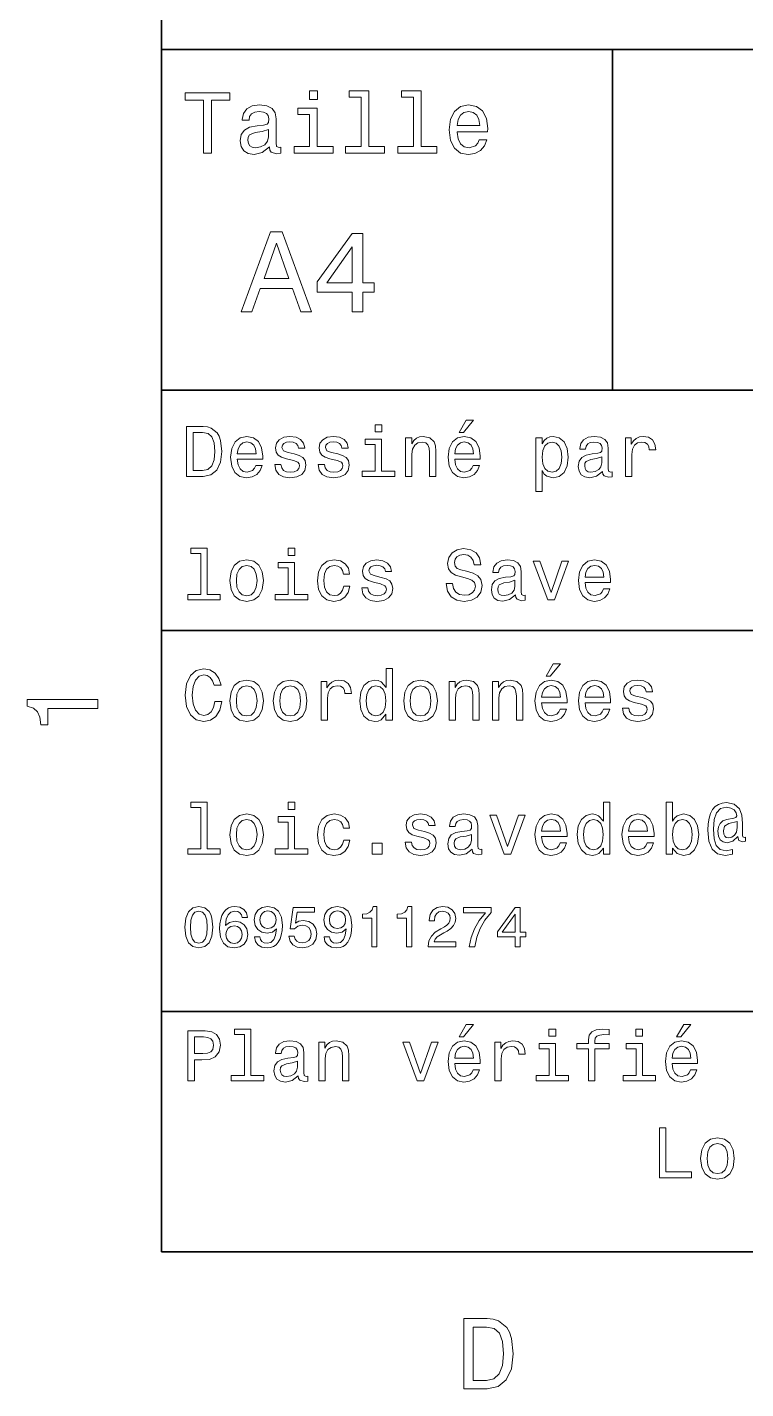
# Model space of a CAD drawing. Extents: x 0 to 210, y 0 to 297.
# Drawn here: x 3.3 to 39.1, y 3.2 to 71.1 of the extents above; entities that cross this region are included whole.
import ezdxf

# ---------------------------------------------------------------- set-up
doc = ezdxf.new("R2010")
doc.units = 0

msp = doc.modelspace()

# ---------------------------------------------------------------- linework, layer by layer
at = {"color": 7, "lineweight": 35}
for p, q in [((10, 287), (10, 10)), ((10, 10), (10, 70)), ((10, 70), (200, 70)), ((10, 53), (75, 53)), ((10, 41), (75, 41)), ((10, 22), (75, 22)), ((10, 10), (200, 10)), ((10, 10), (200, 10))]:
    msp.add_line(p, q, dxfattribs=at)
at = {"color": 7, "lineweight": 35, "ltscale": 0.425}
msp.add_line((32.5, 53), (32.5, 70), dxfattribs=at)
at = {"color": 7, "lineweight": 13}
for points in [[(12.102305, 64.837173), (12.5, 64.837173), (12.5, 67.47406), (13.407782, 67.47406), (13.407782, 67.837173), (11.190202, 67.837173), (11.190202, 67.47406), (12.102305, 67.47406)], [(17.786743, 67.940918), (17.384727, 67.940918), (17.384727, 67.508644), (17.786743, 67.508644)], [(19.969742, 67.621033), (19.969742, 65.157059), (19.187321, 65.157059), (19.187321, 64.837173), (21.128242, 64.837173), (21.128242, 65.157059), (20.350145, 65.157059), (20.350145, 67.940918), (19.373199, 67.940918), (19.373199, 67.621033)], [(22.572048, 67.621033), (22.572048, 65.157059), (21.789627, 65.157059), (21.789627, 64.837173), (23.730549, 64.837173), (23.730549, 65.157059), (22.95245, 65.157059), (22.95245, 67.940918), (21.975506, 67.940918), (21.975506, 67.621033)], [(15.387609, 65.139771), (15.387609, 65.126801), (15.409222, 64.979828), (15.474064, 64.876076), (15.746398, 64.793945), (15.958214, 64.828529), (15.958214, 65.122475), (15.867435, 65.109505), (15.746398, 65.165703), (15.724785, 65.338615), (15.724785, 66.540344), (15.672911, 66.84726), (15.521614, 67.0634), (15.257925, 67.193085), (14.886168, 67.240631), (14.523055, 67.188759), (14.255043, 67.041786), (14.086455, 66.812675), (14.03026, 66.510086), (14.03026, 66.484146), (14.371758, 66.484146), (14.402018, 66.665703), (14.497118, 66.795387), (14.652739, 66.873199), (14.873199, 66.903458), (15.085014, 66.881844), (15.236311, 66.817001), (15.327089, 66.704605), (15.357349, 66.548988), (15.340057, 66.367432), (15.270893, 66.276657), (15.097982, 66.233429), (14.773775, 66.198845), (14.402018, 66.121033), (14.138329, 65.982704), (13.982709, 65.766571), (13.935159, 65.446686), (13.978386, 65.161385), (14.112392, 64.949562), (14.32853, 64.815559), (14.626801, 64.768013), (15.028818, 64.858788)], [(17.773775, 65.157059), (17.773775, 67.080688), (16.796829, 67.080688), (16.796829, 66.756485), (17.393372, 66.756485), (17.393372, 65.157059), (16.615274, 65.157059), (16.615274, 64.837173), (18.56052, 64.837173), (18.56052, 65.157059)], [(24.750721, 65.887604), (26.272335, 65.887604), (26.276657, 66.064842), (26.207493, 66.561958), (26.017292, 66.933716), (25.714699, 67.158501), (25.312681, 67.240631), (24.919308, 67.154175), (24.616714, 66.912102), (24.422192, 66.51873), (24.353027, 66), (24.417868, 65.4683), (24.612392, 65.079247), (24.910664, 64.837173), (25.299713, 64.755043), (25.636889, 64.811234), (25.913546, 64.958214), (26.116714, 65.191643), (26.233429, 65.502876), (25.857349, 65.502876), (25.779541, 65.329971), (25.667149, 65.200287), (25.347263, 65.096542), (25.100864, 65.144089), (24.914986, 65.295387), (24.793949, 65.541786), (24.750721, 65.874634)], [(24.750721, 66.207489), (24.798271, 66.50576), (24.914986, 66.726219), (25.09222, 66.860229), (25.325649, 66.907776), (25.554756, 66.860229), (25.731989, 66.726219), (25.840057, 66.50576), (25.878963, 66.207489)], [(15.344381, 65.649857), (15.292507, 65.425072), (15.154179, 65.252159), (14.946686, 65.139771), (14.691643, 65.100861), (14.527378, 65.122475), (14.410664, 65.191643), (14.337176, 65.312675), (14.315562, 65.481262), (14.332853, 65.632561), (14.402018, 65.740631), (14.678675, 65.861671), (15.028818, 65.913544), (15.344381, 66.017288)], [(13.982709, 56.9049), (14.512968, 56.9049), (14.933718, 58.080692), (16.53026, 58.080692), (16.951008, 56.9049), (17.492796, 56.9049), (16.028818, 60.910664), (15.440922, 60.910664)], [(19.521614, 56.9049), (20.040346, 56.9049), (20.040346, 57.896255), (20.61095, 57.896255), (20.61095, 58.357349), (20.040346, 58.357349), (20.040346, 60.818443), (19.51585, 60.818443), (17.763689, 58.403458), (17.763689, 57.896255), (19.521614, 57.896255)], [(15.118155, 58.570606), (15.73487, 60.334293), (16.351585, 58.570606)], [(18.247839, 58.357349), (19.521614, 60.149857), (19.521614, 58.357349)], [(12.080691, 51.190563), (11.248559, 51.190563), (11.248559, 48.690563), (12.080691, 48.690563), (12.473343, 48.769814), (12.76513, 49.011169), (12.945245, 49.40382), (13.010086, 49.940563), (12.95245, 50.488113), (12.880404, 50.70425), (12.779539, 50.877163), (12.487752, 51.111313), (12.29683, 51.168949)], [(20.992796, 51.27702), (20.65778, 51.27702), (20.65778, 50.916786), (20.992796, 50.916786)], [(24.847263, 50.88797), (25.059799, 50.88797), (25.560518, 51.500362), (25.207493, 51.500362)], [(12.055475, 50.891571), (12.32925, 50.837536), (12.516571, 50.671829), (12.628242, 50.376442), (12.664265, 49.940563), (12.62464, 49.519093), (12.512968, 49.223705), (12.322046, 49.047192), (12.055475, 48.989555), (11.583573, 48.989555), (11.583573, 50.891571)], [(13.784582, 49.565922), (15.052593, 49.565922), (15.056196, 49.713619), (14.998559, 50.127884), (14.840057, 50.437683), (14.587896, 50.625), (14.252882, 50.693443), (13.925072, 50.621399), (13.672911, 50.41967), (13.510807, 50.091862), (13.45317, 49.659584), (13.507204, 49.216499), (13.669309, 48.892292), (13.917868, 48.690563), (14.242075, 48.62212), (14.523055, 48.668949), (14.753602, 48.791428), (14.922911, 48.98595), (15.020173, 49.245319), (14.706772, 49.245319), (14.641931, 49.101227), (14.548271, 48.993156), (14.2817, 48.9067), (14.076368, 48.946327), (13.92147, 49.072407), (13.820605, 49.27774), (13.784582, 49.555115)], [(13.784582, 49.832493), (13.824207, 50.081055), (13.92147, 50.264771), (14.069164, 50.376442), (14.263689, 50.416069), (14.454611, 50.376442), (14.602305, 50.264771), (14.692363, 50.081055), (14.724784, 49.832493)], [(16.623199, 49.818085), (16.317003, 49.890129), (16.090057, 49.972984), (16.014408, 50.142292), (16.036022, 50.261169), (16.111671, 50.347622), (16.23415, 50.401657), (16.410664, 50.423271), (16.579971, 50.401657), (16.713257, 50.336815), (16.799711, 50.239555), (16.835735, 50.109871), (17.145533, 50.109871), (17.145533, 50.117077), (17.091499, 50.351227), (16.943804, 50.534943), (16.713257, 50.650219), (16.410664, 50.693443), (16.104467, 50.650219), (15.881124, 50.531342), (15.740634, 50.354828), (15.697407, 50.131485), (15.729827, 49.915348), (15.830692, 49.76405), (15.996398, 49.655983), (16.237753, 49.580334), (16.590778, 49.493877), (16.806915, 49.40382), (16.864553, 49.331772), (16.886168, 49.223705), (16.853746, 49.09042), (16.767292, 48.989555), (16.626801, 48.924713), (16.439482, 48.903099), (16.241354, 48.924713), (16.097263, 49.000362), (16, 49.122841), (15.960375, 49.292149), (15.654179, 49.292149), (15.704611, 49.003963), (15.852305, 48.795029), (16.086456, 48.668949), (16.410664, 48.62212), (16.749279, 48.668949), (16.997839, 48.795029), (17.149136, 48.996758), (17.203171, 49.259727), (17.163544, 49.486671), (17.051872, 49.641571), (16.868156, 49.742435)], [(18.791786, 49.818085), (18.485592, 49.890129), (18.258646, 49.972984), (18.182997, 50.142292), (18.204611, 50.261169), (18.28026, 50.347622), (18.402739, 50.401657), (18.57925, 50.423271), (18.74856, 50.401657), (18.881844, 50.336815), (18.9683, 50.239555), (19.004322, 50.109871), (19.314121, 50.109871), (19.314121, 50.117077), (19.260086, 50.351227), (19.112392, 50.534943), (18.881844, 50.650219), (18.57925, 50.693443), (18.273056, 50.650219), (18.049713, 50.531342), (17.909222, 50.354828), (17.865993, 50.131485), (17.898415, 49.915348), (17.999279, 49.76405), (18.164986, 49.655983), (18.406342, 49.580334), (18.759367, 49.493877), (18.975504, 49.40382), (19.033142, 49.331772), (19.054756, 49.223705), (19.022335, 49.09042), (18.935879, 48.989555), (18.795389, 48.924713), (18.60807, 48.903099), (18.409943, 48.924713), (18.26585, 49.000362), (18.168589, 49.122841), (18.128963, 49.292149), (17.822767, 49.292149), (17.873199, 49.003963), (18.020893, 48.795029), (18.255043, 48.668949), (18.57925, 48.62212), (18.917868, 48.668949), (19.166428, 48.795029), (19.317722, 48.996758), (19.371758, 49.259727), (19.332134, 49.486671), (19.220463, 49.641571), (19.036743, 49.742435)], [(20.981989, 48.957134), (20.981989, 50.560158), (20.167868, 50.560158), (20.167868, 50.289986), (20.664986, 50.289986), (20.664986, 48.957134), (20.016571, 48.957134), (20.016571, 48.690563), (21.637608, 48.690563), (21.637608, 48.957134)], [(22.181557, 48.690563), (22.498558, 48.690563), (22.498558, 49.807278), (22.530979, 50.063042), (22.635447, 50.250362), (22.79755, 50.365635), (23.013689, 50.408863), (23.1866, 50.372841), (23.294668, 50.275578), (23.348703, 50.113472), (23.366714, 49.897335), (23.366714, 48.690563), (23.683718, 48.690563), (23.683718, 49.962177), (23.669308, 50.217941), (23.604465, 50.430477), (23.39193, 50.625), (23.060518, 50.693443), (22.876801, 50.668228), (22.721901, 50.599785), (22.588615, 50.484512), (22.48415, 50.329613), (22.48415, 50.625), (22.181557, 50.625)], [(24.627522, 49.565922), (25.895533, 49.565922), (25.899136, 49.713619), (25.841499, 50.127884), (25.682997, 50.437683), (25.430836, 50.625), (25.095821, 50.693443), (24.768011, 50.621399), (24.51585, 50.41967), (24.353746, 50.091862), (24.296108, 49.659584), (24.350143, 49.216499), (24.512247, 48.892292), (24.760807, 48.690563), (25.085014, 48.62212), (25.365993, 48.668949), (25.596542, 48.791428), (25.76585, 48.98595), (25.863113, 49.245319), (25.549711, 49.245319), (25.484871, 49.101227), (25.391209, 48.993156), (25.12464, 48.9067), (24.919308, 48.946327), (24.764408, 49.072407), (24.663544, 49.27774), (24.627522, 49.555115)], [(24.627522, 49.832493), (24.667147, 50.081055), (24.764408, 50.264771), (24.912104, 50.376442), (25.106628, 50.416069), (25.29755, 50.376442), (25.445244, 50.264771), (25.535301, 50.081055), (25.567722, 49.832493)], [(28.986311, 50.326012), (28.986311, 50.625), (28.669308, 50.625), (28.669308, 47.941284), (28.986311, 47.941284), (28.986311, 48.98595), (29.097982, 48.816643), (29.224064, 48.704971), (29.541067, 48.62212), (29.84366, 48.690563), (30.081411, 48.895893), (30.236311, 49.2201), (30.293949, 49.659584), (30.236311, 50.095463), (30.081411, 50.41967), (29.84366, 50.621399), (29.541067, 50.693443), (29.368156, 50.671829), (29.220461, 50.603386), (29.094381, 50.488113)], [(29.487032, 48.9067), (29.274496, 48.953533), (29.119596, 49.097622), (29.022335, 49.331772), (28.989914, 49.659584), (29.022335, 49.983791), (29.119596, 50.217941), (29.274496, 50.358429), (29.487032, 50.408863), (29.681557, 50.358429), (29.836456, 50.21434), (29.933718, 49.98019), (29.96974, 49.659584), (29.933718, 49.335377), (29.836456, 49.097622), (29.681557, 48.953533)], [(32.005043, 48.942726), (32.005043, 48.931919), (32.023056, 48.809441), (32.077091, 48.722984), (32.304035, 48.654541), (32.480549, 48.683357), (32.480549, 48.928314), (32.4049, 48.917507), (32.304035, 48.96434), (32.286026, 49.108429), (32.286026, 50.109871), (32.242798, 50.365635), (32.116714, 50.54575), (31.896975, 50.65382), (31.587177, 50.693443), (31.284582, 50.650219), (31.061239, 50.52774), (30.92075, 50.336815), (30.87392, 50.084656), (30.87392, 50.063042), (31.158503, 50.063042), (31.183718, 50.21434), (31.26297, 50.322407), (31.392653, 50.387249), (31.57637, 50.412464), (31.752882, 50.394455), (31.878963, 50.34042), (31.954613, 50.246758), (31.979828, 50.117077), (31.965418, 49.965778), (31.907782, 49.890129), (31.763689, 49.854107), (31.493517, 49.825291), (31.183718, 49.760448), (30.963978, 49.645176), (30.834295, 49.465057), (30.79467, 49.19849), (30.830692, 48.960735), (30.942364, 48.784222), (31.122478, 48.67255), (31.371038, 48.632927), (31.706053, 48.708576)], [(33.143372, 48.690563), (33.460377, 48.690563), (33.460377, 49.796471), (33.492798, 50.063042), (33.590057, 50.253963), (33.748558, 50.369236), (33.961098, 50.408863), (34.119598, 50.383648), (34.238472, 50.3116), (34.31052, 50.189121), (34.335739, 50.023415), (34.656342, 50.023415), (34.613113, 50.315205), (34.49424, 50.524136), (34.296112, 50.650219), (34.02594, 50.693443), (33.84222, 50.664627), (33.68372, 50.592579), (33.543228, 50.4701), (33.431557, 50.304398), (33.431557, 50.625), (33.143372, 50.625)], [(31.969021, 49.367798), (31.925793, 49.180477), (31.81052, 49.036385), (31.637609, 48.942726), (31.425074, 48.910305), (31.288185, 48.928314), (31.190924, 48.98595), (31.129684, 49.086815), (31.111673, 49.227306), (31.126081, 49.353386), (31.183718, 49.443443), (31.414267, 49.544312), (31.706053, 49.587536), (31.969021, 49.673992)], [(11.96902, 44.850864), (11.96902, 42.79755), (11.317003, 42.79755), (11.317003, 42.530979), (12.934438, 42.530979), (12.934438, 42.79755), (12.286023, 42.79755), (12.286023, 45.117435), (11.471902, 45.117435), (11.471902, 44.850864)], [(16.655621, 45.117435), (16.320606, 45.117435), (16.320606, 44.757202), (16.655621, 44.757202)], [(24.526657, 43.355907), (24.198847, 43.355907), (24.270893, 42.974064), (24.451008, 42.693085), (24.728386, 42.523773), (25.103025, 42.462536), (25.474064, 42.520172), (25.751442, 42.678673), (25.927954, 42.927231), (25.992794, 43.255043), (25.938761, 43.55043), (25.787464, 43.741352), (25.542507, 43.867435), (25.214697, 43.961094), (24.933718, 44.029537), (24.75, 44.108788), (24.645533, 44.224064), (24.613113, 44.404179), (24.645533, 44.56628), (24.739193, 44.688759), (24.883286, 44.771614), (25.081411, 44.80043), (25.283142, 44.764408), (25.441643, 44.667145), (25.546108, 44.505043), (25.596542, 44.285301), (25.924351, 44.285301), (25.924351, 44.292507), (25.866714, 44.631123), (25.697407, 44.883286), (25.430836, 45.041786), (25.070606, 45.095821), (24.746397, 45.041786), (24.494236, 44.890488), (24.332132, 44.656338), (24.274494, 44.353745), (24.321325, 44.083572), (24.458214, 43.899857), (24.674351, 43.777378), (24.96974, 43.683716), (25.261528, 43.600864), (25.481268, 43.521614), (25.614553, 43.406338), (25.661383, 43.219021), (25.618156, 43.028099), (25.506485, 42.884007), (25.337175, 42.793949), (25.117435, 42.765129), (24.872478, 42.804756), (24.685158, 42.920029), (24.566282, 43.107349)], [(13.413545, 43.496399), (13.471182, 43.056915), (13.636888, 42.732708), (13.899856, 42.530979), (14.252882, 42.462536), (14.602305, 42.530979), (14.865273, 42.729107), (15.030979, 43.053314), (15.092218, 43.496399), (15.030979, 43.935879), (14.865273, 44.263687), (14.602305, 44.461815), (14.252882, 44.533859), (13.899856, 44.461815), (13.636888, 44.260086), (13.471182, 43.935879)], [(13.737752, 43.5), (13.770173, 43.824207), (13.871037, 44.058357), (14.033141, 44.20245), (14.252882, 44.25288), (14.46902, 44.20245), (14.631124, 44.061958), (14.731989, 43.824207), (14.768011, 43.5), (14.731989, 43.172188), (14.631124, 42.934437), (14.46902, 42.790344), (14.252882, 42.743515), (14.033141, 42.790344), (13.871037, 42.934437), (13.770173, 43.172188)], [(16.644814, 42.79755), (16.644814, 44.400574), (15.830692, 44.400574), (15.830692, 44.130402), (16.32781, 44.130402), (16.32781, 42.79755), (15.679395, 42.79755), (15.679395, 42.530979), (17.300432, 42.530979), (17.300432, 42.79755)], [(19.07637, 43.824207), (19.389771, 43.824207), (19.324928, 44.112392), (19.170029, 44.339336), (18.928675, 44.479828), (18.615274, 44.533859), (18.269453, 44.461815), (18.006485, 44.260086), (17.840778, 43.932278), (17.783142, 43.492794), (17.837177, 43.056915), (17.999279, 42.732708), (18.255043, 42.530979), (18.604467, 42.462536), (18.914265, 42.516571), (19.155621, 42.667866), (19.321327, 42.905621), (19.393372, 43.222622), (19.090778, 43.222622), (19.036743, 43.020893), (18.935879, 42.869595), (18.791786, 42.775936), (18.615274, 42.747116), (18.395535, 42.793949), (18.237032, 42.938038), (18.139771, 43.172188), (18.107349, 43.503601), (18.139771, 43.827808), (18.240635, 44.061958), (18.402739, 44.206051), (18.615274, 44.256485), (18.802593, 44.224064), (18.943085, 44.141209), (19.036743, 44.004322)], [(20.960375, 43.658501), (20.654179, 43.730545), (20.427235, 43.8134), (20.351585, 43.982708), (20.373199, 44.101585), (20.448849, 44.188038), (20.571325, 44.242073), (20.747839, 44.263687), (20.917147, 44.242073), (21.050432, 44.177231), (21.136887, 44.079971), (21.172911, 43.950287), (21.482708, 43.950287), (21.482708, 43.957493), (21.428675, 44.191643), (21.280979, 44.375359), (21.050432, 44.490635), (20.747839, 44.533859), (20.441643, 44.490635), (20.2183, 44.371758), (20.07781, 44.195244), (20.034582, 43.971901), (20.067003, 43.755764), (20.167868, 43.604465), (20.333572, 43.496399), (20.574928, 43.42075), (20.927954, 43.334293), (21.144093, 43.244236), (21.201729, 43.172188), (21.223343, 43.064121), (21.190922, 42.930836), (21.104467, 42.829971), (20.963978, 42.765129), (20.776657, 42.743515), (20.578529, 42.765129), (20.434437, 42.840778), (20.337177, 42.963257), (20.29755, 43.132565), (19.991356, 43.132565), (20.041786, 42.844379), (20.189482, 42.635445), (20.423632, 42.509365), (20.747839, 42.462536), (21.086456, 42.509365), (21.335014, 42.635445), (21.486311, 42.837173), (21.540346, 43.100143), (21.500721, 43.327087), (21.38905, 43.481987), (21.205332, 43.582851)], [(27.667868, 42.783142), (27.667868, 42.772335), (27.685879, 42.649857), (27.739914, 42.5634), (27.966858, 42.494957), (28.143372, 42.523773), (28.143372, 42.76873), (28.067722, 42.757923), (27.966858, 42.804756), (27.948847, 42.948845), (27.948847, 43.950287), (27.905619, 44.206051), (27.779539, 44.386166), (27.559797, 44.494236), (27.25, 44.533859), (26.947407, 44.490635), (26.724064, 44.368156), (26.583572, 44.177231), (26.536743, 43.925072), (26.536743, 43.903458), (26.821325, 43.903458), (26.846542, 44.054756), (26.925793, 44.162823), (27.055475, 44.227665), (27.239193, 44.25288), (27.415705, 44.234871), (27.541786, 44.180836), (27.617435, 44.087173), (27.642651, 43.957493), (27.628241, 43.806194), (27.570604, 43.730545), (27.426512, 43.694523), (27.15634, 43.665707), (26.846542, 43.600864), (26.626801, 43.485592), (26.497118, 43.305473), (26.457493, 43.038906), (26.493515, 42.801151), (26.605186, 42.624638), (26.785301, 42.512966), (27.033861, 42.473343), (27.368876, 42.548992)], [(29.267292, 42.530979), (29.602306, 42.530979), (30.308357, 44.465416), (29.980547, 44.465416), (29.4366, 42.905621), (28.881845, 44.465416), (28.550432, 44.465416)], [(31.133286, 43.406338), (32.401299, 43.406338), (32.4049, 43.554035), (32.347263, 43.9683), (32.188763, 44.278099), (31.9366, 44.465416), (31.601585, 44.533859), (31.273777, 44.461815), (31.021614, 44.260086), (30.85951, 43.932278), (30.801874, 43.5), (30.855909, 43.056915), (31.018013, 42.732708), (31.266571, 42.530979), (31.590778, 42.462536), (31.871759, 42.509365), (32.102306, 42.631844), (32.271614, 42.826366), (32.368877, 43.085735), (32.055477, 43.085735), (31.990635, 42.941643), (31.896975, 42.833572), (31.630404, 42.747116), (31.425074, 42.786743), (31.270174, 42.912823), (31.16931, 43.118156), (31.133286, 43.395531)], [(31.133286, 43.672909), (31.172911, 43.921471), (31.270174, 44.105186), (31.417868, 44.216858), (31.612392, 44.256485), (31.803314, 44.216858), (31.95101, 44.105186), (32.041069, 43.921471), (32.073486, 43.672909)], [(27.631844, 43.208214), (27.588615, 43.020893), (27.473343, 42.876801), (27.300432, 42.783142), (27.087896, 42.750721), (26.951008, 42.76873), (26.853745, 42.826366), (26.792507, 42.927231), (26.774494, 43.067722), (26.788904, 43.193802), (26.846542, 43.283859), (27.077089, 43.384727), (27.368876, 43.427952), (27.631844, 43.514408)], [(12.667868, 37.460373), (12.595821, 37.15778), (12.476945, 36.941643), (12.311239, 36.808357), (12.116714, 36.765129), (11.882565, 36.829971), (11.698847, 37.024494), (11.576369, 37.341499), (11.536743, 37.780979), (11.576369, 38.216858), (11.695245, 38.537464), (11.878963, 38.731987), (12.116714, 38.80043), (12.289625, 38.764408), (12.43732, 38.663544), (12.552593, 38.501442), (12.631845, 38.278099), (12.974064, 38.278099), (12.865994, 38.620316), (12.678675, 38.879681), (12.422911, 39.041786), (12.116714, 39.099422), (11.73487, 39.009365), (11.443084, 38.757202), (11.255764, 38.342937), (11.190922, 37.780979), (11.255764, 37.219021), (11.443084, 36.804756), (11.73487, 36.548992), (12.116714, 36.462536), (12.451729, 36.530979), (12.721902, 36.721901), (12.912825, 37.035301), (13.013689, 37.460373)], [(21.201729, 36.829971), (21.201729, 36.530979), (21.518732, 36.530979), (21.518732, 39.117435), (21.205332, 39.117435), (21.205332, 38.170029), (20.963978, 38.443802), (20.816282, 38.508644), (20.646975, 38.533859), (20.340778, 38.461815), (20.103027, 38.260086), (19.948128, 37.935879), (19.894093, 37.5), (19.948128, 37.064121), (20.103027, 36.736309), (20.340778, 36.530979), (20.646975, 36.462536), (20.816282, 36.487751), (20.967579, 36.552593)], [(29.184439, 38.728386), (29.396975, 38.728386), (29.897696, 39.340778), (29.544668, 39.340778)], [(13.413545, 37.496399), (13.471182, 37.056915), (13.636888, 36.732708), (13.899856, 36.530979), (14.252882, 36.462536), (14.602305, 36.530979), (14.865273, 36.729107), (15.030979, 37.053314), (15.092218, 37.496399), (15.030979, 37.935879), (14.865273, 38.263687), (14.602305, 38.461815), (14.252882, 38.533859), (13.899856, 38.461815), (13.636888, 38.260086), (13.471182, 37.935879)], [(13.737752, 37.5), (13.770173, 37.824207), (13.871037, 38.058357), (14.033141, 38.20245), (14.252882, 38.25288), (14.46902, 38.20245), (14.631124, 38.061958), (14.731989, 37.824207), (14.768011, 37.5), (14.731989, 37.172188), (14.631124, 36.934437), (14.46902, 36.790344), (14.252882, 36.743515), (14.033141, 36.790344), (13.871037, 36.934437), (13.770173, 37.172188)], [(15.582132, 37.496399), (15.63977, 37.056915), (15.805475, 36.732708), (16.068443, 36.530979), (16.421471, 36.462536), (16.770893, 36.530979), (17.033861, 36.729107), (17.199568, 37.053314), (17.260807, 37.496399), (17.199568, 37.935879), (17.033861, 38.263687), (16.770893, 38.461815), (16.421471, 38.533859), (16.068443, 38.461815), (15.805475, 38.260086), (15.63977, 37.935879)], [(15.90634, 37.5), (15.938761, 37.824207), (16.039625, 38.058357), (16.201729, 38.20245), (16.421471, 38.25288), (16.637608, 38.20245), (16.799711, 38.061958), (16.900578, 37.824207), (16.9366, 37.5), (16.900578, 37.172188), (16.799711, 36.934437), (16.637608, 36.790344), (16.421471, 36.743515), (16.201729, 36.790344), (16.039625, 36.934437), (15.938761, 37.172188)], [(17.963257, 36.530979), (18.28026, 36.530979), (18.28026, 37.636887), (18.312679, 37.903458), (18.409943, 38.094379), (18.568443, 38.209652), (18.780979, 38.249279), (18.939482, 38.224064), (19.058357, 38.152016), (19.130404, 38.029537), (19.155621, 37.863831), (19.476225, 37.863831), (19.432999, 38.155621), (19.314121, 38.364552), (19.115993, 38.490635), (18.845821, 38.533859), (18.662104, 38.505043), (18.503603, 38.432995), (18.363113, 38.310516), (18.251442, 38.144814), (18.251442, 38.465416), (17.963257, 38.465416)], [(20.701008, 38.249279), (20.909943, 38.198845), (21.068443, 38.058357), (21.162104, 37.824207), (21.198128, 37.5), (21.162104, 37.172188), (21.068443, 36.938038), (20.909943, 36.793949), (20.701008, 36.747116), (20.502882, 36.793949), (20.351585, 36.938038), (20.250721, 37.175793), (20.2183, 37.5), (20.250721, 37.820606), (20.351585, 38.054756), (20.502882, 38.198845)], [(22.087896, 37.496399), (22.145533, 37.056915), (22.311239, 36.732708), (22.574207, 36.530979), (22.927235, 36.462536), (23.276657, 36.530979), (23.539625, 36.729107), (23.70533, 37.053314), (23.766571, 37.496399), (23.70533, 37.935879), (23.539625, 38.263687), (23.276657, 38.461815), (22.927235, 38.533859), (22.574207, 38.461815), (22.311239, 38.260086), (22.145533, 37.935879)], [(22.412104, 37.5), (22.444525, 37.824207), (22.545389, 38.058357), (22.707493, 38.20245), (22.927235, 38.25288), (23.143372, 38.20245), (23.305475, 38.061958), (23.40634, 37.824207), (23.442364, 37.5), (23.40634, 37.172188), (23.305475, 36.934437), (23.143372, 36.790344), (22.927235, 36.743515), (22.707493, 36.790344), (22.545389, 36.934437), (22.444525, 37.172188)], [(24.350143, 36.530979), (24.667147, 36.530979), (24.667147, 37.647694), (24.699568, 37.903458), (24.804035, 38.090778), (24.966137, 38.206051), (25.182278, 38.249279), (25.355186, 38.213257), (25.463257, 38.115993), (25.517292, 37.953888), (25.535301, 37.737751), (25.535301, 36.530979), (25.852306, 36.530979), (25.852306, 37.802593), (25.837896, 38.058357), (25.773054, 38.270893), (25.560518, 38.465416), (25.229107, 38.533859), (25.045389, 38.508644), (24.89049, 38.440201), (24.757204, 38.324928), (24.652737, 38.170029), (24.652737, 38.465416), (24.350143, 38.465416)], [(26.51873, 36.530979), (26.835735, 36.530979), (26.835735, 37.647694), (26.868156, 37.903458), (26.972622, 38.090778), (27.134726, 38.206051), (27.350864, 38.249279), (27.523775, 38.213257), (27.631844, 38.115993), (27.685879, 37.953888), (27.70389, 37.737751), (27.70389, 36.530979), (28.020893, 36.530979), (28.020893, 37.802593), (28.006483, 38.058357), (27.941643, 38.270893), (27.729107, 38.465416), (27.397694, 38.533859), (27.213976, 38.508644), (27.059078, 38.440201), (26.925793, 38.324928), (26.821325, 38.170029), (26.821325, 38.465416), (26.51873, 38.465416)], [(28.964697, 37.406338), (30.23271, 37.406338), (30.236311, 37.554035), (30.178675, 37.9683), (30.020174, 38.278099), (29.768011, 38.465416), (29.432997, 38.533859), (29.105188, 38.461815), (28.853025, 38.260086), (28.690922, 37.932278), (28.633286, 37.5), (28.687321, 37.056915), (28.849424, 36.732708), (29.097982, 36.530979), (29.42219, 36.462536), (29.703171, 36.509365), (29.933718, 36.631844), (30.103025, 36.826366), (30.200289, 37.085735), (29.886889, 37.085735), (29.822046, 36.941643), (29.728386, 36.833572), (29.461815, 36.747116), (29.256485, 36.786743), (29.101585, 36.912823), (29.000721, 37.118156), (28.964697, 37.395531)], [(28.964697, 37.672909), (29.004322, 37.921471), (29.101585, 38.105186), (29.249279, 38.216858), (29.443804, 38.256485), (29.634726, 38.216858), (29.782421, 38.105186), (29.872478, 37.921471), (29.9049, 37.672909)], [(31.133286, 37.406338), (32.401299, 37.406338), (32.4049, 37.554035), (32.347263, 37.9683), (32.188763, 38.278099), (31.9366, 38.465416), (31.601585, 38.533859), (31.273777, 38.461815), (31.021614, 38.260086), (30.85951, 37.932278), (30.801874, 37.5), (30.855909, 37.056915), (31.018013, 36.732708), (31.266571, 36.530979), (31.590778, 36.462536), (31.871759, 36.509365), (32.102306, 36.631844), (32.271614, 36.826366), (32.368877, 37.085735), (32.055477, 37.085735), (31.990635, 36.941643), (31.896975, 36.833572), (31.630404, 36.747116), (31.425074, 36.786743), (31.270174, 36.912823), (31.16931, 37.118156), (31.133286, 37.395531)], [(31.133286, 37.672909), (31.172911, 37.921471), (31.270174, 38.105186), (31.417868, 38.216858), (31.612392, 38.256485), (31.803314, 38.216858), (31.95101, 38.105186), (32.041069, 37.921471), (32.073486, 37.672909)], [(33.971901, 37.658501), (33.66571, 37.730545), (33.438763, 37.8134), (33.363113, 37.982708), (33.384727, 38.101585), (33.460377, 38.188038), (33.582855, 38.242073), (33.759369, 38.263687), (33.928677, 38.242073), (34.061962, 38.177231), (34.148415, 38.079971), (34.184441, 37.950287), (34.49424, 37.950287), (34.49424, 37.957493), (34.440201, 38.191643), (34.292511, 38.375359), (34.061962, 38.490635), (33.759369, 38.533859), (33.453171, 38.490635), (33.229828, 38.371758), (33.08934, 38.195244), (33.046112, 37.971901), (33.078529, 37.755764), (33.179398, 37.604465), (33.3451, 37.496399), (33.586456, 37.42075), (33.939484, 37.334293), (34.155621, 37.244236), (34.213257, 37.172188), (34.234871, 37.064121), (34.202454, 36.930836), (34.115997, 36.829971), (33.975506, 36.765129), (33.788185, 36.743515), (33.590057, 36.765129), (33.445969, 36.840778), (33.348705, 36.963257), (33.309082, 37.132565), (33.002884, 37.132565), (33.053314, 36.844379), (33.201012, 36.635445), (33.435158, 36.509365), (33.759369, 36.462536), (34.097984, 36.509365), (34.346542, 36.635445), (34.497841, 36.837173), (34.551872, 37.100143), (34.512249, 37.327087), (34.400578, 37.481987), (34.216858, 37.582851)], [(6.833213, 37.109222), (6.833213, 37.568153), (3.307997, 37.568153), (3.307997, 37.225216), (3.615634, 37.134438), (3.822406, 36.952881), (3.943444, 36.675503), (3.98379, 36.292217), (4.341859, 36.292217), (4.341859, 37.109222)], [(11.96902, 32.170029), (11.96902, 30.116714), (11.317003, 30.116714), (11.317003, 29.850143), (12.934438, 29.850143), (12.934438, 30.116714), (12.286023, 30.116714), (12.286023, 32.4366), (11.471902, 32.4366), (11.471902, 32.170029)], [(16.655621, 32.4366), (16.320606, 32.4366), (16.320606, 32.076366), (16.655621, 32.076366)], [(32.04467, 30.149136), (32.04467, 29.850143), (32.361671, 29.850143), (32.361671, 32.4366), (32.048271, 32.4366), (32.048271, 31.489193), (31.806917, 31.762968), (31.659224, 31.827808), (31.489914, 31.853025), (31.183718, 31.780979), (30.945967, 31.57925), (30.791067, 31.255043), (30.737032, 30.819164), (30.791067, 30.383286), (30.945967, 30.055475), (31.183718, 29.850143), (31.489914, 29.7817), (31.659224, 29.806915), (31.81052, 29.871758)], [(35.492077, 30.149136), (35.726227, 29.871758), (36.046833, 29.7817), (36.349426, 29.850143), (36.590782, 30.055475), (36.742077, 30.383286), (36.799713, 30.819164), (36.742077, 31.255043), (36.587177, 31.57925), (36.349426, 31.780979), (36.046833, 31.853025), (35.729828, 31.759365), (35.600147, 31.644091), (35.492077, 31.489193), (35.492077, 32.4366), (35.175072, 32.4366), (35.175072, 29.850143), (35.492077, 29.850143)], [(39.130409, 30.487751), (39.130409, 30.696686), (39.072769, 30.685879), (39.004326, 30.711094), (38.982712, 30.786743), (38.982712, 31.377522), (38.953896, 31.795389), (38.838619, 32.105186), (38.568447, 32.335735), (38.190205, 32.418587), (37.970467, 32.396973), (37.783142, 32.33213), (37.62104, 32.224064), (37.491356, 32.072765), (37.390495, 31.881844), (37.318447, 31.647694), (37.275219, 31.366714), (37.260811, 31.049711), (37.311241, 30.491354), (37.473347, 30.0951), (37.743519, 29.857347), (38.128967, 29.7817), (38.481991, 29.839336), (38.481991, 30.077089), (38.172195, 30.019451), (37.873199, 30.08069), (37.675076, 30.278818), (37.567005, 30.613832), (37.534584, 31.100143), (37.57061, 31.575647), (37.693085, 31.914265), (37.891212, 32.119595), (38.179398, 32.188038), (38.399139, 32.148415), (38.561241, 32.054756), (38.662109, 31.914265), (38.698128, 31.752161), (38.658504, 31.672911), (38.550438, 31.636887), (38.197411, 31.582851), (38.002884, 31.503601), (37.862396, 31.381123), (37.779541, 31.211815), (37.754326, 30.988472), (37.786747, 30.747118), (37.876804, 30.567001), (38.024498, 30.45533), (38.219025, 30.419308), (38.503605, 30.494957), (38.744961, 30.732708), (38.744961, 30.711094), (38.802597, 30.520172), (39.000725, 30.462536)], [(13.413545, 30.815561), (13.471182, 30.37608), (13.636888, 30.051872), (13.899856, 29.850143), (14.252882, 29.7817), (14.602305, 29.850143), (14.865273, 30.048271), (15.030979, 30.372478), (15.092218, 30.815561), (15.030979, 31.255043), (14.865273, 31.582851), (14.602305, 31.780979), (14.252882, 31.853025), (13.899856, 31.780979), (13.636888, 31.57925), (13.471182, 31.255043)], [(13.737752, 30.819164), (13.770173, 31.143372), (13.871037, 31.377522), (14.033141, 31.521614), (14.252882, 31.572046), (14.46902, 31.521614), (14.631124, 31.381123), (14.731989, 31.143372), (14.768011, 30.819164), (14.731989, 30.491354), (14.631124, 30.253601), (14.46902, 30.109509), (14.252882, 30.062679), (14.033141, 30.109509), (13.871037, 30.253601), (13.770173, 30.491354)], [(16.644814, 30.116714), (16.644814, 31.71974), (15.830692, 31.71974), (15.830692, 31.449568), (16.32781, 31.449568), (16.32781, 30.116714), (15.679395, 30.116714), (15.679395, 29.850143), (17.300432, 29.850143), (17.300432, 30.116714)], [(19.07637, 31.143372), (19.389771, 31.143372), (19.324928, 31.431555), (19.170029, 31.658501), (18.928675, 31.79899), (18.615274, 31.853025), (18.269453, 31.780979), (18.006485, 31.57925), (17.840778, 31.25144), (17.783142, 30.811958), (17.837177, 30.37608), (17.999279, 30.051872), (18.255043, 29.850143), (18.604467, 29.7817), (18.914265, 29.835733), (19.155621, 29.987032), (19.321327, 30.224783), (19.393372, 30.541786), (19.090778, 30.541786), (19.036743, 30.340057), (18.935879, 30.188761), (18.791786, 30.0951), (18.615274, 30.066282), (18.395535, 30.113111), (18.237032, 30.257204), (18.139771, 30.491354), (18.107349, 30.822765), (18.139771, 31.146973), (18.240635, 31.381123), (18.402739, 31.525215), (18.615274, 31.575647), (18.802593, 31.543226), (18.943085, 31.460375), (19.036743, 31.323486)], [(23.128963, 30.977665), (22.822765, 31.049711), (22.595821, 31.132565), (22.520172, 31.301872), (22.541786, 31.420748), (22.617435, 31.507204), (22.739914, 31.561239), (22.916428, 31.582851), (23.085735, 31.561239), (23.219021, 31.496397), (23.305475, 31.399136), (23.341499, 31.269451), (23.651297, 31.269451), (23.651297, 31.276657), (23.597263, 31.510807), (23.449568, 31.694523), (23.219021, 31.809797), (22.916428, 31.853025), (22.610229, 31.809797), (22.386887, 31.690922), (22.246399, 31.514408), (22.203171, 31.291065), (22.235592, 31.074928), (22.336456, 30.92363), (22.502161, 30.815561), (22.743515, 30.739912), (23.096542, 30.653458), (23.312679, 30.5634), (23.370316, 30.491354), (23.39193, 30.383286), (23.35951, 30.25), (23.273056, 30.149136), (23.132565, 30.084293), (22.945244, 30.062679), (22.747118, 30.084293), (22.603025, 30.159943), (22.505764, 30.282419), (22.466137, 30.451729), (22.159943, 30.451729), (22.210375, 30.163544), (22.35807, 29.954611), (22.59222, 29.828529), (22.916428, 29.7817), (23.255043, 29.828529), (23.503601, 29.954611), (23.6549, 30.15634), (23.708935, 30.419308), (23.669308, 30.646254), (23.557636, 30.801151), (23.37392, 30.902016)], [(25.499279, 30.102304), (25.499279, 30.091497), (25.517292, 29.969019), (25.571325, 29.882565), (25.798271, 29.814121), (25.974785, 29.842939), (25.974785, 30.087896), (25.899136, 30.077089), (25.798271, 30.123919), (25.780258, 30.268011), (25.780258, 31.269451), (25.73703, 31.525215), (25.61095, 31.70533), (25.391209, 31.8134), (25.081411, 31.853025), (24.778818, 31.809797), (24.555475, 31.687319), (24.414986, 31.496397), (24.368156, 31.244236), (24.368156, 31.222622), (24.652737, 31.222622), (24.677954, 31.373919), (24.757204, 31.481987), (24.886887, 31.546829), (25.070606, 31.572046), (25.247118, 31.554033), (25.373199, 31.5), (25.448847, 31.40634), (25.474064, 31.276657), (25.459654, 31.125359), (25.402016, 31.049711), (25.257925, 31.013687), (24.987751, 30.984869), (24.677954, 30.920029), (24.458214, 30.804754), (24.328529, 30.62464), (24.288904, 30.358068), (24.324928, 30.120316), (24.4366, 29.943804), (24.616714, 29.832132), (24.865273, 29.792507), (25.200287, 29.868155)], [(27.098703, 29.850143), (27.433718, 29.850143), (28.139769, 31.784582), (27.811958, 31.784582), (27.268011, 30.224783), (26.713257, 31.784582), (26.381844, 31.784582)], [(28.964697, 30.725504), (30.23271, 30.725504), (30.236311, 30.873198), (30.178675, 31.287464), (30.020174, 31.597261), (29.768011, 31.784582), (29.432997, 31.853025), (29.105188, 31.780979), (28.853025, 31.57925), (28.690922, 31.25144), (28.633286, 30.819164), (28.687321, 30.37608), (28.849424, 30.051872), (29.097982, 29.850143), (29.42219, 29.7817), (29.703171, 29.828529), (29.933718, 29.951008), (30.103025, 30.145533), (30.200289, 30.404898), (29.886889, 30.404898), (29.822046, 30.260807), (29.728386, 30.152737), (29.461815, 30.066282), (29.256485, 30.105907), (29.101585, 30.231987), (29.000721, 30.437319), (28.964697, 30.714697)], [(28.964697, 30.992075), (29.004322, 31.240633), (29.101585, 31.424351), (29.249279, 31.536022), (29.443804, 31.575647), (29.634726, 31.536022), (29.782421, 31.424351), (29.872478, 31.240633), (29.9049, 30.992075)], [(31.543949, 31.568443), (31.752882, 31.518011), (31.911385, 31.377522), (32.005043, 31.143372), (32.041069, 30.819164), (32.005043, 30.491354), (31.911385, 30.257204), (31.752882, 30.113111), (31.543949, 30.066282), (31.345821, 30.113111), (31.194525, 30.257204), (31.09366, 30.494957), (31.061239, 30.819164), (31.09366, 31.139769), (31.194525, 31.373919), (31.345821, 31.518011)], [(33.301872, 30.725504), (34.569885, 30.725504), (34.573486, 30.873198), (34.515854, 31.287464), (34.357353, 31.597261), (34.105186, 31.784582), (33.770172, 31.853025), (33.442368, 31.780979), (33.190201, 31.57925), (33.028099, 31.25144), (32.970463, 30.819164), (33.024498, 30.37608), (33.1866, 30.051872), (33.435158, 29.850143), (33.759369, 29.7817), (34.040348, 29.828529), (34.270897, 29.951008), (34.440201, 30.145533), (34.537468, 30.404898), (34.224068, 30.404898), (34.159225, 30.260807), (34.065563, 30.152737), (33.798992, 30.066282), (33.593662, 30.105907), (33.438763, 30.231987), (33.337898, 30.437319), (33.301872, 30.714697)], [(33.301872, 30.992075), (33.341499, 31.240633), (33.438763, 31.424351), (33.586456, 31.536022), (33.780983, 31.575647), (33.971901, 31.536022), (34.119598, 31.424351), (34.209656, 31.240633), (34.242077, 30.992075)], [(36.475506, 30.819164), (36.439484, 30.494957), (36.342224, 30.257204), (36.187325, 30.113111), (35.992798, 30.066282), (35.780262, 30.113111), (35.625362, 30.257204), (35.528099, 30.491354), (35.495682, 30.819164), (35.528099, 31.143372), (35.625362, 31.377522), (35.780262, 31.518011), (35.992798, 31.568443), (36.187325, 31.518011), (36.342224, 31.373919), (36.439484, 31.139769)], [(38.71254, 31.168587), (38.676514, 30.945244), (38.586456, 30.786743), (38.44957, 30.68948), (38.287468, 30.660662), (38.175797, 30.678673), (38.096542, 30.743515), (38.046112, 30.851583), (38.031704, 31.002882), (38.092941, 31.25144), (38.301876, 31.381123), (38.71254, 31.481987)], [(25.463257, 30.527376), (25.420029, 30.340057), (25.304754, 30.195965), (25.131844, 30.102304), (24.919308, 30.069883), (24.782421, 30.087896), (24.685158, 30.145533), (24.623919, 30.246397), (24.605907, 30.386887), (24.620316, 30.512968), (24.677954, 30.603025), (24.908501, 30.70389), (25.200287, 30.747118), (25.463257, 30.833572)], [(20.510086, 29.850143), (21.007206, 29.850143), (21.007206, 30.386887), (20.510086, 30.386887)], [(11.172911, 26.201731), (11.216138, 25.749281), (11.351585, 25.426514), (11.567723, 25.230549), (11.867435, 25.167149), (12.164265, 25.230549), (12.380404, 25.426514), (12.512968, 25.749281), (12.559078, 26.201731), (12.512968, 26.651299), (12.458213, 26.829971), (12.380404, 26.976946), (12.164265, 27.172913), (11.867435, 27.239193), (11.567723, 27.172913), (11.351585, 26.974064), (11.216138, 26.651299)], [(14.293948, 26.685881), (14.239193, 26.91931), (14.112392, 27.09222), (13.916427, 27.201731), (13.662825, 27.239193), (13.492796, 27.219021), (13.345821, 27.164267), (13.216139, 27.074928), (13.106628, 26.948128), (13.020173, 26.789627), (12.956772, 26.596542), (12.916427, 26.368877), (12.9049, 26.112392), (12.951009, 25.703171), (13.092219, 25.406342), (13.319885, 25.227667), (13.631124, 25.167149), (13.910663, 25.219021), (14.123919, 25.354467), (14.262248, 25.567724), (14.311239, 25.838617), (14.262248, 26.112392), (14.129683, 26.322767), (13.925072, 26.455332), (13.67147, 26.501442), (13.397695, 26.443806), (13.193084, 26.279539), (13.236311, 26.596542), (13.32853, 26.824209), (13.469741, 26.959656), (13.665706, 27.005764), (13.809798, 26.98271), (13.919309, 26.922192), (13.991354, 26.821327), (14.028818, 26.685881)], [(14.645533, 25.720463), (14.688761, 25.492796), (14.81268, 25.317003), (15.008646, 25.207495), (15.268011, 25.167149), (15.43804, 25.187321), (15.590778, 25.239195), (15.720461, 25.328531), (15.829971, 25.455332), (15.916427, 25.613834), (15.979827, 25.809799), (16.017292, 26.034584), (16.0317, 26.293949), (15.982709, 26.700289), (15.841498, 26.99712), (15.616714, 27.175793), (15.308357, 27.239193), (15.025936, 27.187321), (14.81268, 27.048992), (14.674352, 26.835735), (14.628242, 26.567724), (14.674352, 26.291067), (14.809798, 26.080692), (15.011528, 25.948128), (15.268011, 25.9049), (15.538904, 25.959656), (15.743516, 26.126802), (15.697407, 25.806917), (15.605187, 25.579252), (15.463977, 25.443806), (15.270893, 25.400578), (15.121037, 25.42075), (15.011528, 25.48415), (14.939482, 25.585016), (14.910663, 25.720463)], [(16.357349, 25.746399), (16.42075, 25.510088), (16.56196, 25.325649), (16.769451, 25.210375), (17.034582, 25.167149), (17.325649, 25.219021), (17.553314, 25.360231), (17.697407, 25.585016), (17.752161, 25.873199), (17.703171, 26.141211), (17.564842, 26.351585), (17.348703, 26.487032), (17.069164, 26.536024), (16.853025, 26.501442), (16.685879, 26.406342), (16.766571, 26.945246), (17.642651, 26.945246), (17.642651, 27.181557), (16.573486, 27.181557), (16.414986, 26.121038), (16.645533, 26.121038), (16.812679, 26.256485), (17.025936, 26.305477), (17.210375, 26.273777), (17.351585, 26.181557), (17.440922, 26.040346), (17.472622, 25.858791), (17.440922, 25.677235), (17.348703, 25.536024), (17.207493, 25.446688), (17.025936, 25.414986), (16.873199, 25.43516), (16.755043, 25.501442), (16.668587, 25.605188), (16.62536, 25.746399)], [(18.115274, 25.720463), (18.158501, 25.492796), (18.282421, 25.317003), (18.478386, 25.207495), (18.737751, 25.167149), (18.907782, 25.187321), (19.060518, 25.239195), (19.190201, 25.328531), (19.299713, 25.455332), (19.386168, 25.613834), (19.449568, 25.809799), (19.487032, 26.034584), (19.501442, 26.293949), (19.45245, 26.700289), (19.311239, 26.99712), (19.086456, 27.175793), (18.778099, 27.239193), (18.495678, 27.187321), (18.282421, 27.048992), (18.144093, 26.835735), (18.097982, 26.567724), (18.144093, 26.291067), (18.279539, 26.080692), (18.481268, 25.948128), (18.737751, 25.9049), (19.008644, 25.959656), (19.213257, 26.126802), (19.167147, 25.806917), (19.074928, 25.579252), (18.933718, 25.443806), (18.740635, 25.400578), (18.590778, 25.42075), (18.481268, 25.48415), (18.409222, 25.585016), (18.380404, 25.720463)], [(20.489914, 25.224785), (20.752161, 25.224785), (20.752161, 27.239193), (20.556196, 27.239193), (20.504322, 27.063402), (20.400578, 26.945246), (20.242075, 26.876081), (20.023056, 26.853027), (20.023056, 26.648417), (20.489914, 26.648417)], [(22.224785, 25.224785), (22.48703, 25.224785), (22.48703, 27.239193), (22.291065, 27.239193), (22.239193, 27.063402), (22.135447, 26.945246), (21.976944, 26.876081), (21.757925, 26.853027), (21.757925, 26.648417), (22.224785, 26.648417)], [(23.308357, 25.224785), (24.682997, 25.224785), (24.682997, 25.472624), (23.596542, 25.472624), (23.657059, 25.60807), (23.760807, 25.720463), (24.080692, 25.925074), (24.250721, 26.011528), (24.440922, 26.135448), (24.576368, 26.279539), (24.654179, 26.449568), (24.682997, 26.642653), (24.634007, 26.884727), (24.498558, 27.074928), (24.291065, 27.195967), (24.023054, 27.239193), (23.746397, 27.190203), (23.536022, 27.054756), (23.400576, 26.838617), (23.354465, 26.553314), (23.354465, 26.51297), (23.616714, 26.51297), (23.616714, 26.536024), (23.642651, 26.731989), (23.720461, 26.876081), (23.844379, 26.9683), (24.008644, 27), (24.175793, 26.971182), (24.299711, 26.899136), (24.380402, 26.786745), (24.409222, 26.645535), (24.38905, 26.51297), (24.334293, 26.400578), (24.242073, 26.302595), (24.115273, 26.216139), (23.945244, 26.12392), (23.662823, 25.945246), (23.463976, 25.755045), (23.345821, 25.524496), (23.308357, 25.233431)], [(25.345821, 25.224785), (25.636887, 25.224785), (25.731987, 25.700289), (25.899136, 26.144093), (26.135445, 26.556196), (26.443802, 26.942364), (26.443802, 27.181557), (25.072044, 27.181557), (25.072044, 26.91931), (26.167145, 26.91931), (25.850143, 26.53026), (25.61095, 26.12392), (25.443802, 25.691643)], [(27.639769, 25.224785), (27.899134, 25.224785), (27.899134, 25.720463), (28.184437, 25.720463), (28.184437, 25.95101), (27.899134, 25.95101), (27.899134, 27.181557), (27.636887, 27.181557), (26.760805, 25.974064), (26.760805, 25.720463), (27.639769, 25.720463)], [(11.449568, 26.201731), (11.472623, 26.550434), (11.544668, 26.801153), (11.674352, 26.948128), (11.867435, 27), (12.057637, 26.948128), (12.18732, 26.801153), (12.259366, 26.550434), (12.282421, 26.201731), (12.259366, 25.850145), (12.18732, 25.599424), (12.057637, 25.45245), (11.867435, 25.40346), (11.674352, 25.45245), (11.544668, 25.599424), (11.472623, 25.850145)], [(14.907781, 26.570606), (14.9366, 26.749281), (15.017291, 26.890491), (15.144093, 26.979828), (15.308357, 27.011528), (15.478386, 26.979828), (15.608068, 26.890491), (15.688761, 26.752163), (15.720461, 26.573488), (15.688761, 26.391932), (15.608068, 26.256485), (15.475504, 26.172913), (15.299711, 26.144093), (15.141211, 26.172913), (15.017291, 26.256485), (14.9366, 26.38905)], [(18.377522, 26.570606), (18.40634, 26.749281), (18.487032, 26.890491), (18.613832, 26.979828), (18.778099, 27.011528), (18.948128, 26.979828), (19.077808, 26.890491), (19.158501, 26.752163), (19.190201, 26.573488), (19.158501, 26.391932), (19.077808, 26.256485), (18.945244, 26.172913), (18.769453, 26.144093), (18.61095, 26.172913), (18.487032, 26.256485), (18.40634, 26.38905)], [(27.00288, 25.95101), (27.639769, 26.847263), (27.639769, 25.95101)], [(14.0317, 25.835735), (14, 25.654181), (13.919309, 25.515852), (13.789625, 25.423632), (13.628242, 25.394814), (13.458214, 25.423632), (13.32853, 25.51297), (13.244957, 25.651299), (13.21902, 25.832853), (13.247839, 26.011528), (13.32853, 26.146975), (13.461095, 26.233431), (13.63977, 26.265131), (13.795389, 26.233431), (13.919309, 26.149857), (14, 26.01441)], [(14.137608, 20.850864), (14.137608, 18.79755), (13.485591, 18.79755), (13.485591, 18.530979), (15.103025, 18.530979), (15.103025, 18.79755), (14.454611, 18.79755), (14.454611, 21.117435), (13.64049, 21.117435), (13.64049, 20.850864)], [(24.847263, 20.728386), (25.059799, 20.728386), (25.560518, 21.340778), (25.207493, 21.340778)], [(29.667147, 21.117435), (29.332132, 21.117435), (29.332132, 20.757204), (29.667147, 20.757204)], [(31.295389, 20.130404), (31.295389, 18.530979), (31.612392, 18.530979), (31.612392, 20.130404), (32.332855, 20.130404), (32.332855, 20.400576), (31.612392, 20.400576), (31.612392, 20.519451), (31.637609, 20.663544), (31.720463, 20.760807), (31.860952, 20.818443), (32.062683, 20.840057), (32.332855, 20.825647), (32.332855, 21.099422), (31.990635, 21.117435), (31.680836, 21.085014), (31.464699, 20.987751), (31.335016, 20.818443), (31.295389, 20.577089), (31.295389, 20.400576), (30.71542, 20.400576), (30.71542, 20.130404)], [(34.004326, 21.117435), (33.669312, 21.117435), (33.669312, 20.757204), (34.004326, 20.757204)], [(35.690205, 20.728386), (35.90274, 20.728386), (36.403461, 21.340778), (36.050434, 21.340778)], [(11.324207, 18.530979), (11.65562, 18.530979), (11.65562, 19.586454), (12.023055, 19.586454), (12.394093, 19.604465), (12.689482, 19.730547), (12.880404, 19.975504), (12.945245, 20.310518), (12.894813, 20.620316), (12.75072, 20.847261), (12.512968, 20.98415), (12.188761, 21.030979), (11.324207, 21.030979)], [(12.098703, 20.724783), (12.314841, 20.703169), (12.473343, 20.634726), (12.567003, 20.508644), (12.599423, 20.310518), (12.5634, 20.101583), (12.466139, 19.975504), (12.300432, 19.910662), (12.073487, 19.892651), (11.65562, 19.892651), (11.65562, 20.724783)], [(16.824928, 18.78314), (16.824928, 18.772333), (16.842939, 18.649855), (16.896975, 18.5634), (17.12392, 18.494957), (17.300432, 18.523775), (17.300432, 18.768732), (17.224785, 18.757925), (17.12392, 18.804754), (17.105907, 18.948847), (17.105907, 19.950287), (17.062679, 20.206051), (16.9366, 20.386166), (16.716858, 20.494236), (16.407061, 20.533861), (16.104467, 20.490633), (15.881124, 20.368155), (15.740634, 20.177233), (15.693804, 19.925072), (15.693804, 19.903458), (15.978386, 19.903458), (16.003603, 20.054754), (16.082853, 20.162823), (16.212536, 20.227665), (16.396254, 20.252882), (16.572767, 20.234869), (16.698847, 20.180836), (16.774496, 20.087175), (16.799711, 19.957493), (16.785303, 19.806194), (16.727665, 19.730547), (16.583572, 19.694523), (16.3134, 19.665705), (16.003603, 19.600864), (15.783861, 19.48559), (15.654179, 19.305475), (15.614553, 19.038904), (15.650577, 18.801151), (15.762248, 18.62464), (15.942364, 18.512968), (16.190922, 18.473343), (16.525936, 18.54899)], [(17.844381, 18.530979), (18.161385, 18.530979), (18.161385, 19.647694), (18.193804, 19.903458), (18.298271, 20.090778), (18.460375, 20.206051), (18.676514, 20.249279), (18.849424, 20.213255), (18.957493, 20.115993), (19.011528, 19.95389), (19.029539, 19.737751), (19.029539, 18.530979), (19.346542, 18.530979), (19.346542, 19.802593), (19.332134, 20.058357), (19.267292, 20.270893), (19.054756, 20.465418), (18.723343, 20.533861), (18.539625, 20.508644), (18.384727, 20.440201), (18.251442, 20.324926), (18.146975, 20.170029), (18.146975, 20.465418), (17.844381, 20.465418)], [(22.761528, 18.530979), (23.096542, 18.530979), (23.802593, 20.465418), (23.474785, 20.465418), (22.930836, 18.905619), (22.37608, 20.465418), (22.044668, 20.465418)], [(24.627522, 19.40634), (25.895533, 19.40634), (25.899136, 19.554033), (25.841499, 19.9683), (25.682997, 20.278097), (25.430836, 20.465418), (25.095821, 20.533861), (24.768011, 20.461815), (24.51585, 20.260086), (24.353746, 19.932276), (24.296108, 19.5), (24.350143, 19.056915), (24.512247, 18.732708), (24.760807, 18.530979), (25.085014, 18.462536), (25.365993, 18.509365), (25.596542, 18.631844), (25.76585, 18.826368), (25.863113, 19.085733), (25.549711, 19.085733), (25.484871, 18.941643), (25.391209, 18.833572), (25.12464, 18.747118), (24.919308, 18.786743), (24.764408, 18.912823), (24.663544, 19.118155), (24.627522, 19.395533)], [(26.637608, 18.530979), (26.954611, 18.530979), (26.954611, 19.636887), (26.98703, 19.903458), (27.084293, 20.094379), (27.242794, 20.209654), (27.455332, 20.249279), (27.613832, 20.224062), (27.732708, 20.152016), (27.804754, 20.029537), (27.829971, 19.863832), (28.150576, 19.863832), (28.107347, 20.155619), (27.988472, 20.364553), (27.790346, 20.490633), (27.520172, 20.533861), (27.336454, 20.505043), (27.177954, 20.432997), (27.037464, 20.310518), (26.925793, 20.144812), (26.925793, 20.465418), (26.637608, 20.465418)], [(29.65634, 18.79755), (29.65634, 20.400576), (28.842218, 20.400576), (28.842218, 20.130404), (29.339338, 20.130404), (29.339338, 18.79755), (28.690922, 18.79755), (28.690922, 18.530979), (30.31196, 18.530979), (30.31196, 18.79755)], [(33.993515, 18.79755), (33.993515, 20.400576), (33.179398, 20.400576), (33.179398, 20.130404), (33.676514, 20.130404), (33.676514, 18.79755), (33.028099, 18.79755), (33.028099, 18.530979), (34.649139, 18.530979), (34.649139, 18.79755)], [(35.470463, 19.40634), (36.738476, 19.40634), (36.742077, 19.554033), (36.684441, 19.9683), (36.52594, 20.278097), (36.273777, 20.465418), (35.938763, 20.533861), (35.610954, 20.461815), (35.358791, 20.260086), (35.196686, 19.932276), (35.139053, 19.5), (35.193085, 19.056915), (35.35519, 18.732708), (35.603748, 18.530979), (35.927956, 18.462536), (36.208939, 18.509365), (36.439484, 18.631844), (36.608791, 18.826368), (36.706055, 19.085733), (36.392654, 19.085733), (36.327812, 18.941643), (36.234154, 18.833572), (35.967583, 18.747118), (35.762253, 18.786743), (35.607353, 18.912823), (35.506485, 19.118155), (35.470463, 19.395533)], [(24.627522, 19.672911), (24.667147, 19.921469), (24.764408, 20.105186), (24.912104, 20.216858), (25.106628, 20.256483), (25.29755, 20.216858), (25.445244, 20.105186), (25.535301, 19.921469), (25.567722, 19.672911)], [(35.470463, 19.672911), (35.510086, 19.921469), (35.607353, 20.105186), (35.755043, 20.216858), (35.94957, 20.256483), (36.140491, 20.216858), (36.288185, 20.105186), (36.378242, 19.921469), (36.410667, 19.672911)], [(16.788906, 19.208212), (16.745678, 19.020893), (16.630404, 18.876801), (16.457493, 18.78314), (16.244957, 18.750719), (16.10807, 18.768732), (16.010807, 18.826368), (15.949568, 18.927233), (15.931557, 19.067722), (15.945965, 19.193804), (16.003603, 19.283861), (16.23415, 19.384726), (16.525936, 19.427954), (16.788906, 19.514408)], [(34.835735, 13.690562), (36.442364, 13.690562), (36.442364, 13.993155), (35.167145, 13.993155), (35.167145, 16.190563), (34.835735, 16.190563)], [(36.896252, 14.65598), (36.953888, 14.216499), (37.119595, 13.892291), (37.382565, 13.690562), (37.735588, 13.622118), (38.085014, 13.690562), (38.34798, 13.888689), (38.513687, 14.212896), (38.574928, 14.65598), (38.513687, 15.095461), (38.34798, 15.423271), (38.085014, 15.621398), (37.735588, 15.693444), (37.382565, 15.621398), (37.119595, 15.419669), (36.953888, 15.095461)], [(37.220459, 14.659582), (37.25288, 14.983789), (37.353745, 15.217939), (37.51585, 15.362032), (37.735588, 15.412464), (37.951729, 15.362032), (38.113831, 15.221542), (38.214695, 14.983789), (38.250721, 14.659582), (38.214695, 14.331773), (38.113831, 14.094021), (37.951729, 13.949928), (37.735588, 13.903098), (37.51585, 13.949928), (37.353745, 14.094021), (37.25288, 14.331773)], [(26.244957, 6.666787), (25.079971, 6.666787), (25.079971, 3.166787), (26.244957, 3.166787), (26.79467, 3.277738), (27.203171, 3.615634), (27.455332, 4.165346), (27.54611, 4.916787), (27.465418, 5.683357), (27.364553, 5.985951), (27.223343, 6.228026), (26.814842, 6.555836), (26.54755, 6.636527)], [(26.209654, 6.248199), (26.592939, 6.17255), (26.855188, 5.940562), (27.011528, 5.527017), (27.06196, 4.916787), (27.006485, 4.326729), (26.850145, 3.913184), (26.582853, 3.666066), (26.209654, 3.585375), (25.548992, 3.585375), (25.548992, 6.248199)]]:
    msp.add_lwpolyline(points, close=True, dxfattribs=at)

doc.saveas('drawing.dxf')
